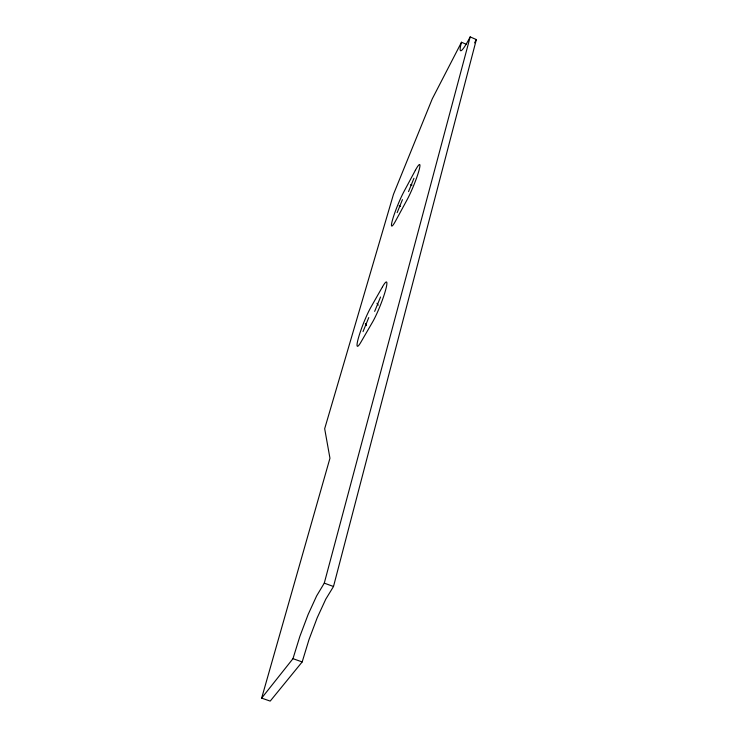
<?xml version="1.0" encoding="UTF-8"?>
<svg xmlns="http://www.w3.org/2000/svg" width="738" height="738" viewBox="0 0 738 738"><rect width="100%" height="100%" fill="white"/><g stroke="black" fill="none" stroke-linecap="round" stroke-linejoin="round"><path stroke-width="1.11" d="M333.502 586.498L476.351 39.566L470.18 36.9A41.18 4.216 -66.9 0 1 461.499 42.241L432.247 98.892L393.465 194.362L324.674 428.713L329.951 458.224L261.649 698.12L270.209 701.1L302.183 661.931L308.982 639.634L317.202 617.78L325.753 599.219L333.502 586.498L324.277 583.14L316.63 595.917L308.115 614.514L299.868 636.387L292.977 658.674L261.649 698.12M324.277 583.14L470.18 36.9M397.155 212.655L402.45 199.629M408.52 191.612L413.944 178.292M363.041 331.593L368.779 317.561M374.655 311.399L380.54 297.008M410.448 184.786L412.025 185.118M292.977 658.674L302.183 661.931M399.101 205.865L400.513 206.428M461.499 42.241L466.407 44.363M376.952 303.272L378.253 305.154M365.356 323.539L366.472 325.633M476.351 39.566A41.144 4.419 -66.8 0 1 474.562 42.869M415.356 170.321L403.963 191.585A21.54 2.334 -67.8 0 0 392.579 219.62A21.54 2.334 -67.8 0 0 395.54 221.031L407.007 199.915A22.048 2.435 -67.7 0 0 418.88 170.856A22.048 2.435 -67.7 0 0 415.356 170.321M382.505 286.796L370.854 307.312A23.348 2.786 -68.5 0 0 358.539 337.543A23.348 2.786 -68.5 0 0 360.845 342.266L372.561 322.063A23.902 2.915 -68.3 0 0 385.43 290.671A23.902 2.915 -68.3 0 0 382.505 286.796"/></g></svg>
